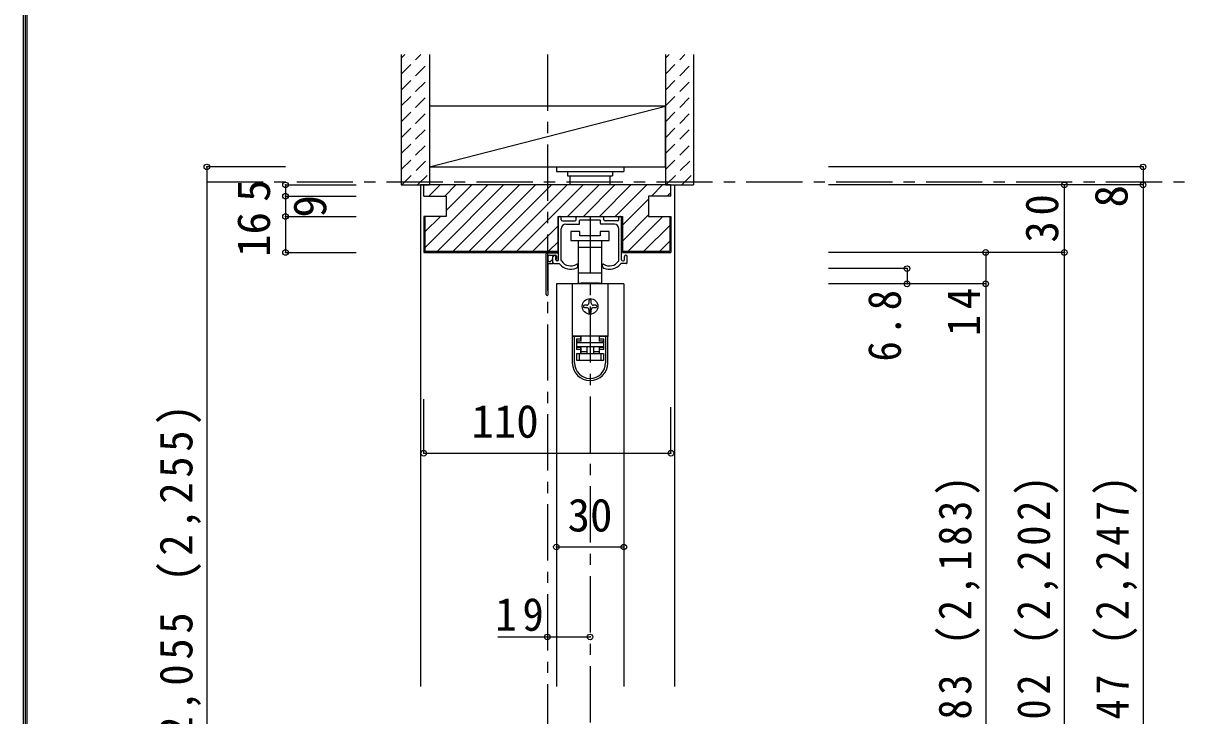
# Model space of a CAD drawing. Units: millimetres, scale not verified. Extents: x -973 to 977, y -718 to 696.
# Drawn here: x -973 to -456, y -313 to -5 of the extents above; entities that cross this region are included whole.
import ezdxf
from ezdxf.enums import TextEntityAlignment as Align

# ---------------------------------------------------------------- set-up
doc = ezdxf.new("R2010")
doc.units = ezdxf.units.MM
doc.header["$LTSCALE"] = 5
doc.header["$PDMODE"] = 32
doc.header["$PDSIZE"] = 2.5
doc.linetypes.add('CHAIN1', pattern=[8, 5, -1, 1, -1])
doc.linetypes.add('DASHED1', pattern=[1.8, 1.2, -0.6])
for name, color, linetype in [('0-1_通り芯', 4, 'CHAIN1'), ('0-2_柱', 7, 'Continuous'), ('0-3_仕上げ', 2, 'Continuous'), ('0-4_枠', 3, 'Continuous'), ('0-6_扉', 6, 'Continuous'), ('0-7_金物', 7, 'Continuous'), ('0-B_寸法', 7, 'Continuous'), ('0-C_ハッチ', 4, 'DASHED1'), ('F-1_枠', 6, 'Continuous')]:
    doc.layers.add(name, color=color, linetype=linetype)
doc.styles.add('ＭＳ ゴシック', font='')
doc.styles.get('ＭＳ ゴシック').set_extended_font_data('MS Gothic')

msp = doc.modelspace()

# ---------------------------------------------------------------- linework, layer by layer
at = {"layer": '0-1_通り芯'}
for p, q in [((-740.18, -18.5), (-740.18, -536.5)), ((-891.68, -75.167), (-456.18, -75.167)), ((-721.18, -90.5), (-721.18, -526.5))]:
    msp.add_line(p, q, dxfattribs=at)
at = {"layer": '0-2_柱'}
msp.add_line((-792.68, -68.5), (-687.68, -41.5), dxfattribs=at)
msp.add_lwpolyline([(-687.68, -68.5), (-687.68, -41.5), (-792.68, -41.5), (-792.68, -68.5)], close=True, dxfattribs=at)
at = {"layer": '0-3_仕上げ'}
for p, q in [((-805.18, -18.5), (-805.18, -76.5)), ((-792.68, -18.5), (-792.68, -76.5)), ((-687.68, -18.5), (-687.68, -76.5)), ((-675.18, -18.5), (-675.18, -76.5)), ((-805.18, -76.5), (-792.68, -76.5)), ((-687.68, -76.5), (-675.18, -76.5))]:
    msp.add_line(p, q, dxfattribs=at)
at = {"layer": '0-4_枠', "color": 4}
for p, q in [((-795.18, -76.5), (-796.68, -76.5)), ((-796.68, -76.5), (-796.68, -299.5)), ((-685.18, -76.5), (-683.68, -76.5)), ((-683.68, -76.5), (-683.68, -299.5))]:
    msp.add_line(p, q, dxfattribs=at)
at = {"layer": '0-4_枠'}
for p, q in [((-685.18, -76.5), (-795.18, -76.5)), ((-795.18, -81.5), (-795.18, -76.5)), ((-685.18, -81.5), (-685.18, -76.5)), ((-795.18, -81.5), (-785.18, -81.5)), ((-785.18, -81.5), (-785.18, -90.5)), ((-685.18, -81.5), (-695.18, -81.5)), ((-695.18, -81.5), (-695.18, -90.5)), ((-794.68, -90.5), (-794.68, -106)), ((-735.58, -90.5), (-735.58, -106.5)), ((-735.58, -90.5), (-706.78, -90.5)), ((-695.18, -90.5), (-685.18, -90.5)), ((-685.68, -90.5), (-685.68, -106)), ((-685.18, -90.5), (-685.18, -106.5)), ((-795.18, -106.5), (-735.58, -106.5)), ((-794.68, -106), (-735.58, -106)), ((-706.78, -106), (-685.68, -106))]:
    msp.add_line(p, q, dxfattribs=at)
for points in [[(-785.18, -90.5), (-795.18, -90.5), (-795.18, -106.5)], [(-706.78, -90.5), (-706.78, -106.5), (-685.18, -106.5)]]:
    msp.add_lwpolyline(points, dxfattribs=at)
at = {"layer": '0-6_扉'}
for p, q in [((-706.18, -120.5), (-736.18, -120.5)), ((-736.18, -120.5), (-736.18, -299.5)), ((-706.18, -120.5), (-706.18, -299.5))]:
    msp.add_line(p, q, dxfattribs=at)
at = {"layer": '0-7_金物'}
for p, q in [((-736.18, -68.5), (-706.18, -68.5)), ((-736.18, -68.5), (-736.18, -70.5)), ((-736.18, -70.5), (-706.18, -70.5)), ((-731.18, -70.5), (-731.18, -72.5)), ((-711.18, -70.5), (-711.18, -72.5)), ((-706.18, -68.5), (-706.18, -70.5)), ((-731.18, -72.5), (-711.18, -72.5)), ((-730.18, -72.5), (-730.18, -76.5)), ((-712.18, -76.5), (-712.18, -72.5)), ((-735.18, -109.8), (-735.18, -91)), ((-734.68, -90.5), (-734.48, -90.5)), ((-733.98, -92), (-733.98, -91)), ((-733.48, -92.5), (-727.83, -92.5)), ((-727.33, -92), (-727.33, -91)), ((-726.83, -90.5), (-715.53, -90.5)), ((-725.83, -93.7), (-725.83, -92.3)), ((-725.53, -92), (-721.48, -92)), ((-720.88, -92), (-716.83, -92)), ((-716.53, -93.7), (-716.53, -92.3)), ((-715.03, -92), (-715.03, -91)), ((-708.88, -92.5), (-714.53, -92.5)), ((-708.38, -92), (-708.38, -91)), ((-707.68, -90.5), (-707.88, -90.5)), ((-707.18, -109.8), (-707.18, -91)), ((-733.98, -110.123), (-733.98, -96)), ((-731.98, -94), (-726.13, -94)), ((-729.68, -97.2), (-729.68, -101.2)), ((-725.68, -97.2), (-729.68, -97.2)), ((-725.68, -99.2), (-725.68, -97.2)), ((-716.68, -97.2), (-716.68, -99.2)), ((-712.68, -97.2), (-716.68, -97.2)), ((-710.38, -94), (-716.23, -94)), ((-712.68, -101.2), (-712.68, -97.2)), ((-708.38, -110.123), (-708.38, -96)), ((-729.68, -101.2), (-721.18, -101.2)), ((-726.43, -101.2), (-726.43, -104.2)), ((-716.68, -99.2), (-725.68, -99.2)), ((-721.18, -101.2), (-712.68, -101.2)), ((-715.93, -104.2), (-715.93, -101.2)), ((-740.78, -125.2), (-740.78, -107.2)), ((-740.28, -106.7), (-735.68, -106.7)), ((-739.78, -110.2), (-739.78, -108.2)), ((-739.28, -107.7), (-736.68, -107.7)), ((-737.68, -111.2), (-737.68, -108.3)), ((-736.18, -108.2), (-736.18, -109.3)), ((-726.43, -104.2), (-726.43, -115.8)), ((-726.43, -104.2), (-721.18, -104.2)), ((-721.18, -104.2), (-715.93, -104.2)), ((-715.93, -115.8), (-715.93, -104.2)), ((-704.68, -111), (-704.68, -108.3)), ((-739.78, -125.2), (-739.78, -111.8)), ((-739.48, -110.5), (-738.68, -110.5)), ((-739.48, -111.5), (-737.98, -111.5)), ((-737.18, -111.5), (-734.881, -111.5)), ((-736.48, -109.8), (-736.48, -108.7)), ((-735.68, -110.3), (-735.98, -110.3)), ((-726.68, -112.583), (-726.68, -112)), ((-715.68, -112.583), (-715.68, -112)), ((-705.18, -111.5), (-707.479, -111.5)), ((-706.68, -110.3), (-706.38, -110.3)), ((-705.88, -109.8), (-705.88, -108.7)), ((-726.43, -115.8), (-726.43, -120.2)), ((-721.18, -115.8), (-726.43, -115.8)), ((-715.93, -115.8), (-721.18, -115.8)), ((-715.93, -120.2), (-715.93, -115.8)), ((-729.08, -120.5), (-729.08, -143.8)), ((-713.28, -120.5), (-729.08, -120.5)), ((-726.43, -120.2), (-725.18, -120.2)), ((-717.18, -120.5), (-717.18, -120.2)), ((-717.18, -120.2), (-715.93, -120.2)), ((-713.28, -120.5), (-713.28, -143.8)), ((-721.68, -128), (-721.68, -129)), ((-720.68, -129), (-720.68, -128)), ((-722.68, -130), (-723.68, -130)), ((-723.68, -131), (-722.68, -131)), ((-721.68, -132), (-721.68, -133)), ((-720.68, -133), (-720.68, -132)), ((-718.68, -130), (-719.68, -130)), ((-719.68, -131), (-718.68, -131)), ((-729.08, -143.8), (-729.08, -143.9)), ((-713.28, -143.8), (-729.08, -143.8)), ((-729.08, -143.9), (-729.08, -155.6)), ((-728.08, -143.9), (-729.08, -143.9)), ((-728.08, -155.6), (-728.08, -143.9)), ((-725.38, -143.9), (-728.08, -143.9)), ((-726.08, -143.9), (-726.08, -143.8)), ((-725.38, -143.9), (-725.38, -144.9)), ((-725.18, -146), (-725.18, -143.8)), ((-717.18, -143.8), (-717.18, -146)), ((-716.98, -144.9), (-716.98, -143.9)), ((-714.28, -143.9), (-716.98, -143.9)), ((-716.28, -143.8), (-716.28, -143.9)), ((-713.28, -143.8), (-713.28, -143.9)), ((-713.28, -155.6), (-713.28, -143.9)), ((-727.28, -144.9), (-725.38, -144.9)), ((-727.28, -144.9), (-727.28, -149.6)), ((-725.38, -145.9), (-727.28, -145.9)), ((-725.38, -149.6), (-727.28, -149.6)), ((-725.18, -146), (-727.08, -146)), ((-727.08, -146), (-727.08, -146.5)), ((-725.38, -144.9), (-725.38, -145.9)), ((-725.38, -149.6), (-725.38, -151.5)), ((-725.18, -150.5), (-725.18, -148.5)), ((-722.68, -148.5), (-722.68, -151.5)), ((-719.68, -148.5), (-719.68, -151.5)), ((-715.28, -146), (-717.18, -146)), ((-717.18, -148.5), (-717.18, -150.5)), ((-716.98, -144.9), (-715.08, -144.9)), ((-716.98, -148.6), (-715.08, -148.6)), ((-716.98, -149.6), (-716.98, -148.6)), ((-716.98, -151.5), (-716.98, -149.6)), ((-715.08, -149.6), (-716.98, -149.6)), ((-715.28, -146.5), (-715.28, -146)), ((-715.08, -149.6), (-715.08, -144.9)), ((-727.08, -154.5), (-727.08, -151.5)), ((-727.08, -151.5), (-726.08, -151.5)), ((-726.08, -154.5), (-727.08, -154.5)), ((-726.08, -151.5), (-726.08, -154.5)), ((-726.08, -151.5), (-716.28, -151.5)), ((-716.28, -154.5), (-726.08, -154.5)), ((-725.18, -150.5), (-722.68, -150.5)), ((-725.18, -151.5), (-725.18, -150.5)), ((-716.28, -154.5), (-716.28, -151.5)), ((-716.28, -151.5), (-715.28, -151.5)), ((-715.28, -154.5), (-716.28, -154.5)), ((-715.28, -151.5), (-715.28, -154.5))]:
    msp.add_line(p, q, dxfattribs=at)
for points in [[(-720.88, -92), (-721.18, -91.7), (-721.48, -92)], [(-717.18, -120.2), (-725.18, -120.2), (-725.18, -120.5)], [(-713.28, -143.9), (-714.28, -143.9), (-714.28, -155.6)], [(-727.28, -148.6), (-725.38, -148.6), (-725.38, -149.6)], [(-715.08, -145.9), (-716.98, -145.9), (-716.98, -144.9)], [(-719.68, -150.5), (-717.18, -150.5), (-717.18, -151.5)]]:
    msp.add_lwpolyline(points, dxfattribs=at)
msp.add_lwpolyline([(-715.28, -148.5), (-727.08, -148.5), (-727.08, -146.5), (-715.28, -146.5)], close=True, dxfattribs=at)
msp.add_circle((-721.18, -130.5), 3.5, dxfattribs=at)
for centre, radius, start, end in [((-734.68, -91), 0.5, 90, 180), ((-734.48, -91), 0.5, 0, 90), ((-733.48, -92), 0.5, 180, 270), ((-727.83, -92), 0.5, 270, 0), ((-726.83, -91), 0.5, 90, 180), ((-725.53, -92.3), 0.3, 90, 180), ((-716.83, -92.3), 0.3, 0, 90), ((-715.53, -91), 0.5, 0, 90), ((-714.53, -92), 0.5, 180, 270), ((-708.88, -92), 0.5, 270, 0), ((-707.88, -91), 0.5, 90, 180), ((-707.68, -91), 0.5, 0, 90), ((-731.98, -96), 2, 90, 180), ((-726.13, -93.7), 0.3, 270, 0), ((-716.23, -93.7), 0.3, 180, 270), ((-710.38, -96), 2, 0, 90), ((-740.28, -107.2), 0.5, 90, 180), ((-739.28, -108.2), 0.5, 90, 180), ((-737.08, -108.3), 0.6, 0, 180), ((-736.68, -108.2), 0.5, 0, 90), ((-736.48, -108.5), 0.2, 270, 90), ((-735.68, -107.2), 0.5, 0, 90), ((-705.88, -108.5), 0.2, 90, 270), ((-705.28, -108.3), 0.6, 0, 180), ((-739.48, -110.2), 0.3, 180, 270), ((-739.48, -111.8), 0.3, 90, 180), ((-738.18, -110.5), 0.5, 0, 180), ((-737.98, -111.2), 0.3, 270, 0), ((-737.18, -111), 0.5, 180, 270.00019), ((-735.98, -109.8), 0.5, 180, 270), ((-736.18, -109.5), 0.2, 90, 270), ((-735.68, -109.7), 0.5, 180, 0), ((-735.68, -109.8), 0.5, 270, 0), ((-733.18, -110.448), 2, 211.73927, 220.92587), ((-729.78, -107.5), 6.5, 220.92587, 292.44644), ((-733.68, -110.123), 0.3, 180, 213.92311), ((-729.78, -107.5), 5, 213.92311, 301.89079), ((-727.68, -112.583), 1, 292.44644, 0), ((-726.98, -112), 0.3, 0, 121.89079), ((-715.38, -112), 0.3, 58.10921, 180), ((-714.68, -112.583), 1, 180, 247.55356), ((-712.58, -107.5), 5, 238.10921, 326.07689), ((-712.58, -107.5), 6.5, 247.55356, 319.07413), ((-708.68, -110.123), 0.3, 326.07689, 0), ((-709.18, -110.448), 2, 319.07413, 328.26073), ((-706.68, -109.8), 0.5, 180, 270), ((-706.38, -109.8), 0.5, 270, 0), ((-705.18, -111), 0.5, 269.99981, 0), ((-740.28, -125.2), 0.5, 180, 0), ((-722.68, -129), 1, 270, 0), ((-721.18, -128), 0.5, 90, 180), ((-721.18, -128), 0.5, 0, 90), ((-719.68, -129), 1, 180, 270), ((-723.68, -130.5), 0.5, 90, 180), ((-723.68, -130.5), 0.5, 180, 270), ((-722.68, -132), 1, 0, 90), ((-721.18, -133), 0.5, 180, 270), ((-721.18, -133), 0.5, 270, 0), ((-719.68, -132), 1, 90, 180), ((-718.68, -130.5), 0.5, 0, 90), ((-718.68, -130.5), 0.5, 270, 0), ((-721.18, -155.6), 7.9, 180, 0), ((-721.18, -155.6), 6.9, 180, 0)]:
    msp.add_arc(centre, radius, start, end, dxfattribs=at)
at = {"layer": '0-B_寸法', "color": 4}
for p, q in [((-475.18, -68.5), (-615.18, -68.5)), ((-475.18, -68.5), (-475.18, -76.5)), ((-856.68, -76.5), (-856.68, -81.5)), ((-856.68, -76.5), (-825.18, -76.5)), ((-475.18, -76.5), (-615.18, -76.5)), ((-510.18, -526.5), (-510.18, -76.5)), ((-475.18, -76.5), (-475.18, -514.5)), ((-856.68, -81.5), (-856.68, -90.5)), ((-856.68, -81.5), (-825.18, -81.5)), ((-856.68, -90.5), (-856.68, -106.5)), ((-856.68, -90.5), (-825.18, -90.5)), ((-856.68, -106.5), (-825.18, -106.5)), ((-510.18, -106.5), (-615.18, -106.5)), ((-545.18, -106.5), (-545.18, -506.5)), ((-580.18, -113.7), (-615.18, -113.7)), ((-580.18, -113.7), (-580.18, -120.5)), ((-545.18, -120.5), (-615.18, -120.5)), ((-795.18, -195.804), (-795.18, -171.746)), ((-685.18, -195.804), (-685.18, -175.246)), ((-795.18, -195.804), (-685.18, -195.804)), ((-736.18, -237.5), (-706.18, -237.5)), ((-762.18, -277.5), (-721.18, -277.5))]:
    msp.add_line(p, q, dxfattribs=at)
msp.add_lwpolyline([(-856.68, -68.5), (-891.68, -68.5), (-891.68, -526.5)], dxfattribs=at)
at = {"layer": '0-B_寸法'}
for p in [(-891.68, -68.5), (-475.18, -68.5), (-856.68, -76.5), (-510.18, -76.5), (-475.18, -76.5), (-856.68, -81.5), (-856.68, -90.5), (-856.68, -106.5), (-545.18, -106.5), (-510.18, -106.5), (-580.18, -113.7), (-580.18, -120.5), (-545.18, -120.5), (-795.18, -195.804), (-685.18, -195.804), (-736.18, -237.5), (-706.18, -237.5), (-740.18, -277.5), (-721.18, -277.5)]:
    msp.add_point(p, dxfattribs=at)
at = {"layer": '0-C_ハッチ'}
for p, q in [((-805.18, -27.22), (-796.46, -18.5)), ((-805.18, -20.149), (-803.531, -18.5)), ((-687.68, -27.22), (-678.96, -18.5)), ((-687.68, -20.149), (-686.031, -18.5)), ((-805.18, -34.292), (-792.68, -21.792)), ((-687.68, -34.292), (-675.18, -21.792)), ((-805.18, -41.363), (-792.68, -28.863)), ((-687.68, -41.363), (-675.18, -28.863)), ((-805.18, -48.434), (-792.68, -35.934)), ((-687.68, -48.434), (-675.18, -35.934)), ((-805.18, -55.505), (-792.68, -43.005)), ((-687.68, -55.505), (-675.18, -43.005)), ((-805.18, -62.576), (-792.68, -50.076)), ((-687.68, -62.576), (-675.18, -50.076)), ((-805.18, -69.647), (-792.68, -57.147)), ((-687.68, -69.647), (-675.18, -57.147)), ((-804.962, -76.5), (-792.68, -64.218)), ((-687.462, -76.5), (-675.18, -64.218)), ((-797.891, -76.5), (-792.68, -71.289)), ((-680.391, -76.5), (-675.18, -71.289))]:
    msp.add_line(p, q, dxfattribs=at)
at = {"layer": '0-C_ハッチ', "linetype": 'Continuous'}
for p, q in [((-794.978, -76.5), (-795.18, -76.703)), ((-794.68, -104.487), (-766.693, -76.5)), ((-792.907, -81.5), (-787.907, -76.5)), ((-789.122, -106), (-759.622, -76.5)), ((-785.836, -81.5), (-780.836, -76.5)), ((-785.18, -87.916), (-773.765, -76.5)), ((-782.051, -106), (-752.551, -76.5)), ((-774.98, -106), (-745.48, -76.5)), ((-767.909, -106), (-738.409, -76.5)), ((-760.838, -106), (-731.338, -76.5)), ((-753.767, -106), (-724.267, -76.5)), ((-731.196, -90.5), (-717.196, -76.5)), ((-724.125, -90.5), (-710.125, -76.5)), ((-717.054, -90.5), (-703.054, -76.5)), ((-709.983, -90.5), (-695.983, -76.5)), ((-693.912, -81.5), (-688.912, -76.5)), ((-686.841, -81.5), (-685.18, -79.84)), ((-706.78, -94.369), (-695.18, -82.769)), ((-794.68, -97.416), (-787.765, -90.5)), ((-706.78, -101.44), (-695.18, -89.84)), ((-704.27, -106), (-688.77, -90.5)), ((-735.58, -94.884), (-746.696, -106)), ((-697.198, -106), (-685.68, -94.482)), ((-739.625, -106), (-735.58, -101.955)), ((-690.127, -106), (-685.68, -101.553))]:
    msp.add_line(p, q, dxfattribs=at)
at = {"layer": 'F-1_枠'}
for p, q in [((-973.347, 695.833), (-973.347, -700.833)), ((-972.514, 695.833), (-972.514, -700.833)), ((-971.68, 695.833), (-971.68, -700.833))]:
    msp.add_line(p, q, dxfattribs=at)

# ---------------------------------------------------------------- texts
at = {"layer": '0-B_寸法', "style": 'ＭＳ ゴシック'}
for s, p in [('5', (-859.18, -84)), ('8', (-477.68, -86.5)), ('9', (-834.18, -91)), ('16', (-859.18, -108.5))]:
    msp.add_text(s, height=14.66, rotation=90, dxfattribs=at).set_placement(p, align=Align.BOTTOM_LEFT)
for s, p in [('110', (-773.956, -193.304)), ('30', (-731.18, -235))]:
    msp.add_text(s, height=14.66, dxfattribs=at).set_placement(p, align=Align.BOTTOM_LEFT)
at = {"layer": '0-B_寸法', "char_height": 14.66, "attachment_point": 7, "rotation": 90, "style": 'ＭＳ ゴシック'}
for s, insert in [('\\T1.27;\\W0.95;30', (-512.68, -102.125)), ('\\T1.27;\\W0.95;14', (-547.68, -143.75)), ('\\T1.27;\\W0.9;6.8', (-582.68, -155)), ('\\T1.22;\\W0.95;ＲＯＨ＝2,055\\~(2,255)', (-894.18, -415)), ('\\T1.23;\\W0.9;ＤＨ＝1,983\\~(2,183)', (-547.68, -413.75)), ('\\T1.23;\\W0.9;枠内＝2,002\\~(2,202)', (-512.68, -413.75)), ('\\T1.23;\\W0.9;枠外＝2,047\\~(2,247)', (-477.68, -413.75))]:
    msp.add_mtext(s, dxfattribs=dict(at, insert=insert))
at = {"layer": '0-B_寸法', "insert": (-763.305, -275), "char_height": 14.66, "attachment_point": 7, "style": 'ＭＳ ゴシック'}
msp.add_mtext('\\T1.27;\\W0.95;19', dxfattribs=at)

doc.saveas('drawing.dxf')
